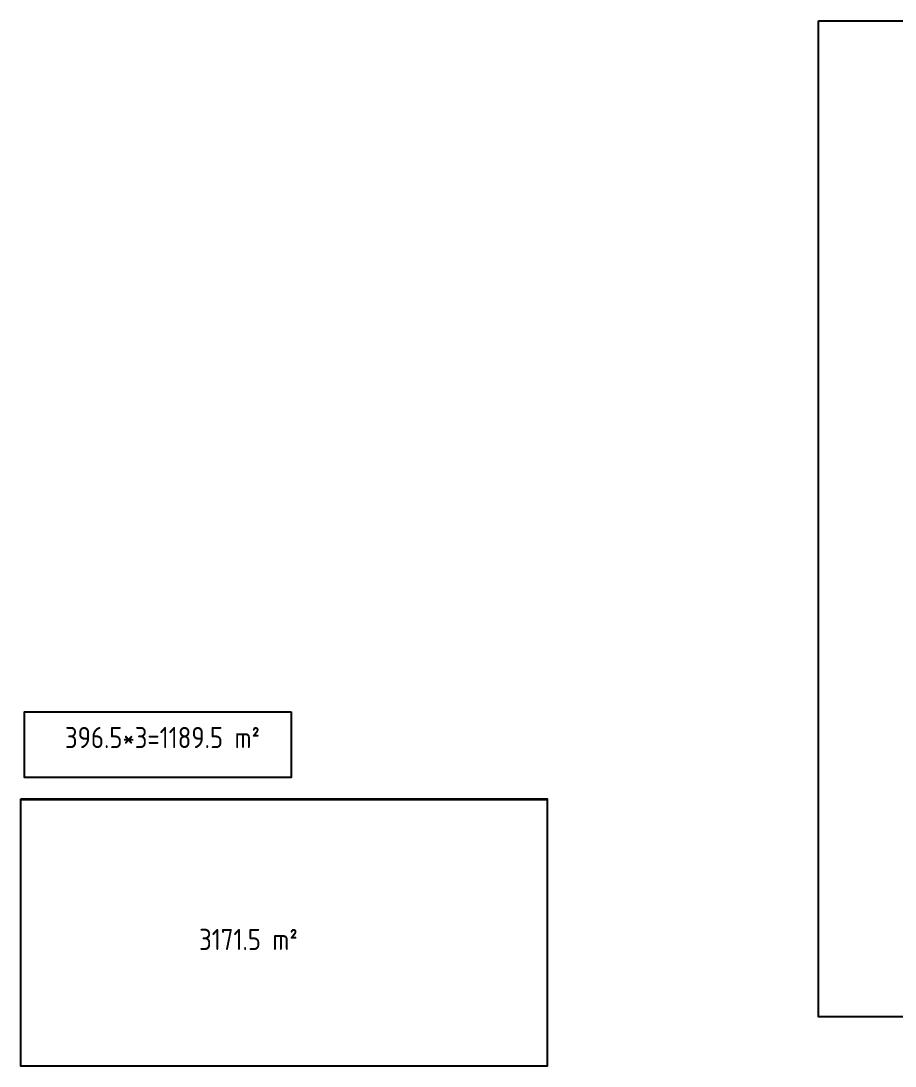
# Model space of a CAD drawing. Extents: x -89996 to 1006241, y -2176 to 440573.
# Drawn here: x 109358 to 240748, y 283434 to 440573 of the extents above; entities that cross this region are included whole.
import ezdxf
from ezdxf.enums import TextEntityAlignment as Align

# ---------------------------------------------------------------- set-up
doc = ezdxf.new("R2010")
doc.units = 0
doc.header["$LTSCALE"] = 1000
doc.header["$MEASUREMENT"] = 0
doc.layers.add('WALL', color=9, linetype='Continuous')
doc.layers.add('文字', color=7, linetype='Continuous')
doc.styles.get("Standard").update_dxf_attribs({"font": 'gbenor.shx', "bigfont": 'gbcbig.shx'})

msp = doc.modelspace()

# ---------------------------------------------------------------- linework, layer by layer
for points in [[(229260.69, 440573.03), (460031.57, 440573.03), (460031.57, 290826.85), (229260.69, 290826.85)], [(149972.28, 336719.51), (149972.28, 326829.51), (109882.28, 326829.51), (109882.28, 336719.51)]]:
    msp.add_lwpolyline(points, close=True)
at = {"layer": 'WALL'}
for points in [[(109358.15, 323598.8), (188468.15, 323598.8), (188468.15, 283433.8), (109358.15, 283433.8)], [(109358.15, 323523.8), (188468.15, 323523.8), (188468.15, 283433.8), (109358.15, 283433.8)]]:
    msp.add_lwpolyline(points, close=True, dxfattribs=at)

# ---------------------------------------------------------------- texts
at = {"layer": '文字', "color": 6}
for s, height, p in [('396.5*3=1189.5 m²', 3182.1169, (130637.07, 332834.45)), ('3171.5 m²', 3182.117, (143562.52, 302477.93))]:
    msp.add_text(s, height=height, dxfattribs=at).set_placement(p, align=Align.MIDDLE_CENTER)

doc.saveas('drawing.dxf')
